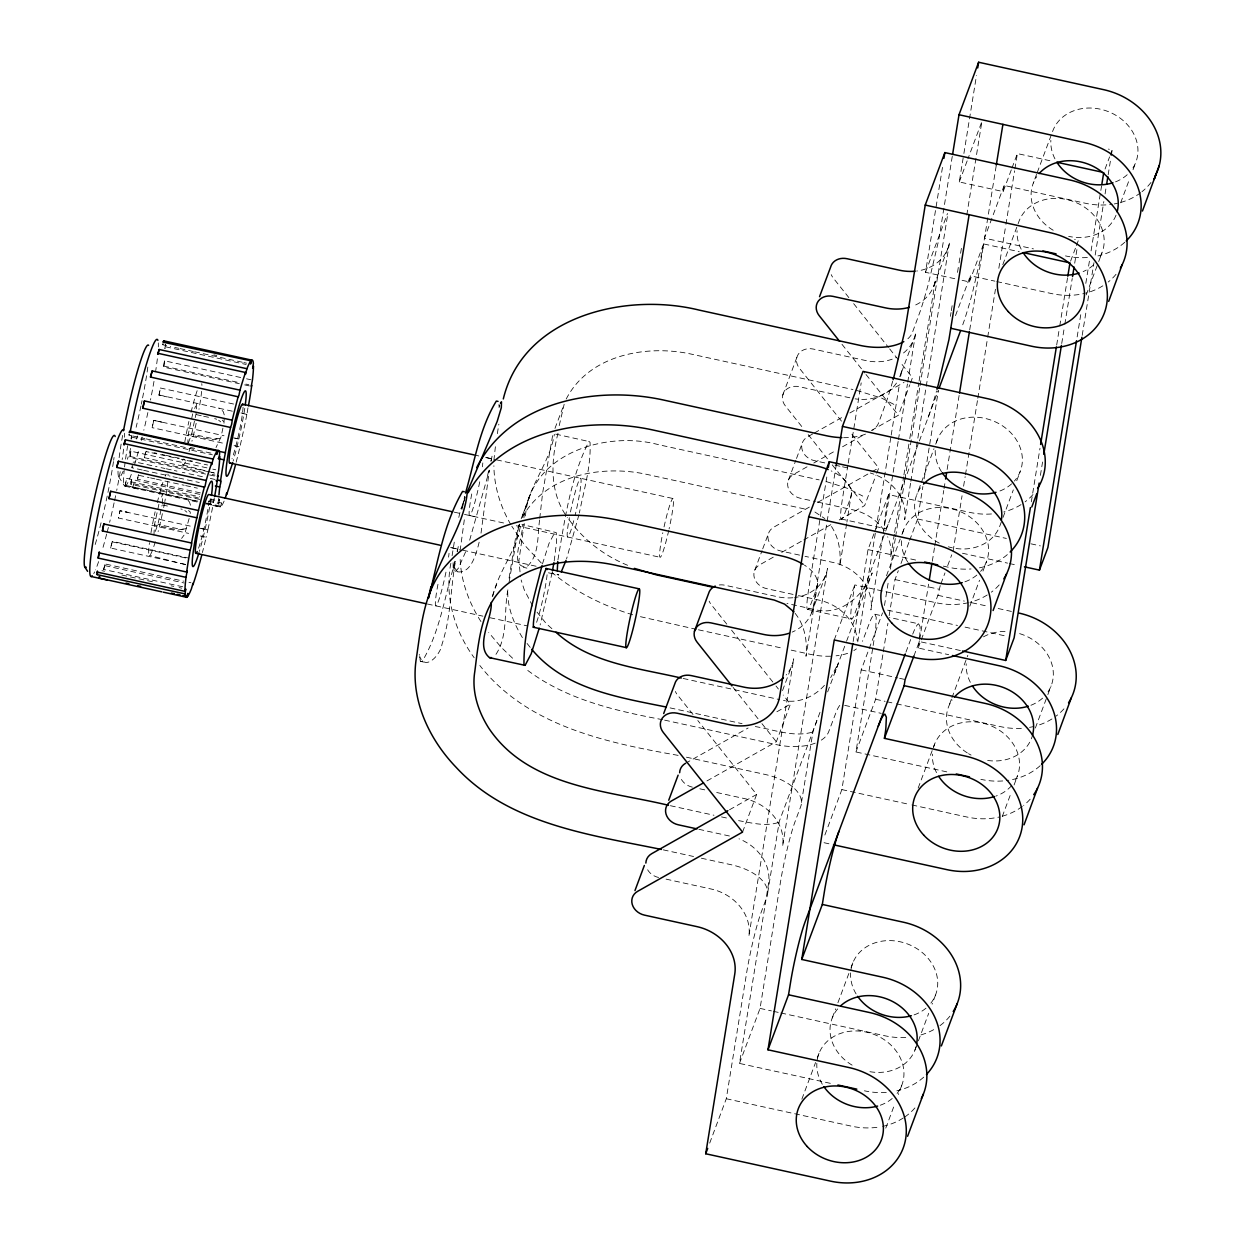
<?xml version="1.0" encoding="UTF-8"?>
<svg xmlns="http://www.w3.org/2000/svg" width="1245" height="1245" viewBox="0 0 1245 1245"><rect width="100%" height="100%" fill="white"/><g stroke="black" fill="none" stroke-linecap="round" stroke-linejoin="round"><path stroke-width="0.75" stroke-dasharray="5 3.75" d="M222.373 443.049L152.139 427.657L153.68 420.452L155.781 420.794M236.176 462.206A75.198 6.707 -77.6 0 0 239.927 446.893L241.546 439.61A75.198 6.707 -77.6 0 0 246.915 414.227L241.048 412.951M185.256 564.374L110.618 548.018L112.283 541.326L188.088 557.947M208.786 471.793L144.404 457.678L146.116 451.25M153.944 534.961L154.458 524.861L158.924 504.163L168.075 506.17M162.379 503.649L162.893 493.565L160.901 498.856M187.715 444.621L188.228 434.521L192.695 413.822L201.846 415.83M190.189 513.594L190.283 511.897M223.975 423.253L224.225 418.196M133.137 462.206L135.098 461.942M539.614 519.99C537.28 535.443 539.692 554.974 527.149 566.491C507.587 568.981 524.052 534.012 522.418 525.234M539.739 518.371L542.587 493.238L552.796 434.536M919.635 637.72L920.148 626.904L918.701 623.838L889.428 617.427M131.021 438.971L131.519 435.843M164.791 348.631L165.585 344.258L165.118 348.678M460.105 550.741L464.774 516.395M493.876 460.417L495.79 443.127M128.982 434.116L128.966 435.127L130.99 435.579M162.753 343.776L162.737 344.787L170.721 346.53M557.947 559.783C564.716 519.896 570.49 477.738 588.916 441.508L590.037 442.255C591.235 466.128 583.952 489.69 579.376 512.956M110.618 548.018L112.33 541.404M144.404 457.678L145.805 451.39M919.324 640.801L918.203 648.007L948.69 654.683M507.867 589.865C503.603 611.419 508.505 636.522 495.292 655.337M142.21 470.003L131.97 467.762L132.281 465.163M219.556 499.572L218.793 503.571A75.198 6.707 -77.6 0 0 220.427 506.948L208.709 504.381M554.196 560.95L556.593 541.902L556.266 532.595L521.951 524.456M182.673 586.769L103.662 569.447L105.14 563.969L183.653 581.166M200.352 492.896L137.432 479.107L138.911 474.827M464.229 499.447L464.65 496.537L461.708 509.298M817.638 583.889L805.997 656.271C807.46 641.253 804.752 624.928 794.87 613.038M851.409 493.549L846.927 522.075M481.021 533.14L489.363 470.159L469.567 540.517M450.861 563.3C444.309 596.324 454.487 630.95 474.174 657.733M452.091 555.721L454.845 538.649M497.331 433.649L498.856 424.171M509.08 578.038L515.71 537.093L519.632 524.145M524.223 523.538L518.9 560.639L520.534 576.731M525.452 515.959C529.996 453.927 605.755 430.397 658.2 444.605L819.179 479.885M558.009 433.198C550.788 461.304 549.418 492.787 567.346 517.438M559.223 425.619L564.156 404.283M709.697 1143.112L726.286 1098.744L746.689 972.547A45.116 4.015 -77.6 0 1 761.255 912.103L766.889 897.007A45.116 23.779 9.2 0 0 731.438 864.793L701.137 858.163M826.804 477.022L808.876 587.92A45.116 4.015 -77.6 0 0 811.195 603.202L816.844 588.107A45.116 23.779 9.2 0 0 804.441 565.106M830.337 1083.337L739.483 1063.417L768.523 883.779A45.116 38.144 20.5 0 0 739.032 838.834M836.298 464.65L813.421 606.144A45.116 38.144 20.5 0 1 792.116 632.118M739.483 1063.417L760.057 1008.403L780.459 882.207A45.116 4.015 -77.6 0 1 795.026 821.762L800.675 806.667A45.116 23.779 9.2 0 0 765.208 774.468L685.668 757.022M847.907 465.085L842.647 497.58A45.116 4.015 -77.6 0 0 844.966 512.862L850.615 497.767A45.116 23.779 9.2 0 0 831.209 470.906M848.218 463.171L861.198 382.869M846.647 523.834L839.768 565.93C841.153 551.831 838.819 536.782 830.493 525.032M968.283 602.704A67.681 57.208 20.5 0 1 935.835 602.689L854.817 584.932L852.778 597.553A45.116 4.015 -77.6 0 0 855.097 612.82L938.279 390.323M853.152 641.533L868.014 549.605L873.99 533.638M857.758 641.86L875.717 530.806M876.029 528.892L890.891 436.979M891.202 435.065L899.559 383.367M900.789 375.71L901.722 369.967A45.116 38.144 20.5 0 1 899.917 376.612L913.986 338.967M991.487 513.967A67.681 57.208 20.5 0 1 969.606 512.349L888.588 494.592L886.549 507.213A45.116 4.015 -77.6 0 0 888.868 522.48M824.875 835.021L841.869 789.595L861.213 669.888L882.534 612.882M898.159 441.461L870.909 609.957A45.116 38.144 20.5 0 0 833.123 562.475L805.017 556.313M898.454 439.547L907.434 384.02M907.745 382.106L915.791 332.322A45.116 38.144 20.5 0 1 903.061 353.347M954.775 278.709L925.502 272.297L942.714 165.881M946.791 771.869L855.938 751.964L872.838 647.447M873.15 645.533L875.422 631.168A58.079 5.182 -77.6 0 0 875.733 628.102L876.247 617.287L874.799 614.221A91.243 8.124 -77.6 0 0 870.13 621.239L862.489 641.331M952.269 156.388L938.808 239.678L928.241 284.389A96.301 8.575 -77.6 0 1 920.304 311.032L912.429 332.431A45.116 23.779 9.2 0 1 906.36 339.978M894.33 534.292L890.611 557.262A45.116 38.144 20.5 0 0 887.654 536.751M894.641 532.378L903.605 476.851M903.917 474.936L909.488 440.465M909.799 438.551L918.779 383.024M919.09 381.11L935.493 279.627A45.116 38.144 20.5 0 1 912.616 306.239M884.479 605.49L888.199 582.567M890.362 569.183L895.295 538.587M895.606 536.688L904.57 481.255M904.882 479.341L919.713 387.584M920.024 385.67L947.85 213.626M855.938 751.964L875.64 699.27L883.016 653.656M883.312 651.757L887.934 623.263M889.148 615.668L894.999 579.563L898.33 570.646M910.562 483.247L904.679 519.632A45.116 38.144 20.5 0 0 870.255 472.991M910.873 481.333L949.577 241.997A45.116 38.144 20.5 0 1 916.693 271.052M1011.298 169.865L1003.174 191.574L959.272 181.957L963.583 155.36M963.895 153.462L976.485 75.556M909.644 540.361L917.643 518.978L922.887 486.484M924.132 478.843L938.341 390.914M950.402 316.354L951.024 312.542M951.336 310.627L952.565 302.986M957.514 272.39L958.743 264.749M959.055 262.835L960.3 255.194M960.595 253.28L961.84 245.638M966.789 215.043L981.932 121.387L967.941 158.8M962.089 280.312L969.404 281.915L970.4 275.783L994.895 281.152M996.171 166.005L982.71 249.296L972.127 294.022A96.301 8.575 -77.6 0 1 964.19 320.65L961.98 326.953M919.635 639.619L928.599 584.185M932.303 561.246L934.466 547.862M934.777 545.948L943.741 490.514M944.052 488.6L945.282 480.959M947.134 469.489L959.195 394.945M969.699 329.941L983.612 243.927L1019.282 251.739M918.203 648.007L937.905 595.312L940.24 585.57M1003.174 191.574L1004.17 185.458L1085.189 203.215A67.681 57.208 20.5 0 0 1112.423 204.227M953.094 551.193L962.058 495.759M963.599 486.204L965.155 476.648M965.466 474.734L977.512 400.174M977.823 398.275L987.409 339.013M987.705 337.099L995.44 289.307M998.832 268.282L1005.633 226.232M1005.944 224.318L1014.597 170.798M1014.908 168.884L1017.383 153.586L1053.052 161.414M1031.327 501.797L1039.98 448.278M1056.678 345.052L1059.448 327.855M1059.76 325.941L1067.805 276.234M1040.4 475.388L1042.563 462.004M1061.72 343.495L1064.506 326.299M1064.802 324.385L1072.225 278.507M1074.7 263.209L1077.174 247.926M1077.158 336.913L1081.174 312.059M1085.811 283.393L1089.826 258.54M1091.071 250.899L1101.576 185.894M1082.201 335.356L1093.95 262.711M1095.18 255.069L1103.833 201.55M1105.078 193.909L1106.307 186.252M1108.159 174.782L1110.945 157.586M1111.256 155.672L1112.19 149.929L1108.408 149.104M767.698 892.789L779.308 821.295L820.268 711.595M801.469 802.465L813.094 730.955L816.844 720.746L815.662 723.921M103.662 569.447L105.062 564.032M137.432 479.107L138.506 474.516M509.096 582.022L519.103 524.612M457.32 551.457L458.362 546.026L457.102 551.504M491.09 461.117L492.133 455.701L490.872 461.164M137.386 435.983L136.685 439.034M206.608 503.073L221.252 506.279L221.641 503.042L209.674 500.428M523.912 517.764C527.242 487.666 549.714 463.576 554.352 434.303M552.158 572.56L540.143 624.959M419.378 658.014L419.705 656.457C425.697 671.849 440.886 653.765 441.959 644.443C450.908 617.364 450.519 588.371 455.592 560.499C444.854 594.067 440.606 631.122 422.071 661.546L420.343 661.266L419.269 654.45M453.149 567.689L453.118 562.398L454.114 570.926C471.03 577.306 476.462 552.671 479.496 540.906M155.267 531.413L157.913 524.347L161.974 505.532M188.384 442.846L191.683 434.007L196.15 413.309L196.663 403.224L194.687 408.531M189.147 518.48L184.587 534.401L181.599 538.416M222.917 428.155L221.003 437.011L216.023 447.546M197.115 501.984L132.624 487.713L132.904 486.453L133.838 483.807L201.69 498.685M220.412 506.948L221.641 503.042M453.74 566.101L455.001 560.624M487.511 475.761L489.192 468.462M458.782 517.406L460.401 510.543M199.776 499.401L130.99 484.336L131.737 479.465L133.713 479.901M578.925 514.839L566.584 558.834M461.911 509.485L463.794 502.358M131.877 435.797L131.347 439.018M130.974 484.398A75.26 6.707 -77.6 0 1 130.881 481.831L131.783 479.527M209.923 499.089L218.715 501.004L219.136 499.51M132.25 466.719L131.97 467.762M542.447 563.938L549.045 543.396L555.13 531.833M206.935 467.855L130.849 451.172L130.258 453.413L129.745 457.429L205.534 474.049M240.705 377.515L164.62 360.832L164.029 363.073L163.515 367.088L239.32 383.709M492.74 596.355C498.202 571.097 517.157 550.165 520.581 524.643M247.973 407.862L246.915 414.227M129.464 434.085L129.029 435.127M163.235 343.744L162.893 344.678M130.849 451.172A75.151 6.692 -77.6 0 1 130.165 456.479L129.822 457.335M164.62 360.832A75.042 6.692 -77.6 0 1 163.935 366.139L163.593 367.01M928.194 417.293L930.42 410.99A96.301 8.575 -77.6 0 0 936.551 390.914M214.327 497.844L212.988 504.707L206.328 503.245M465.397 496.926L461.024 508.847L465.505 497.455M492.226 596.371L496.677 584.325M530.448 493.985L521.608 517.936M782.778 395.038L796.862 357.408M465.583 551.893L458.393 568.171L455.841 571.206L454.114 570.926M521.204 518.729L529.016 498.109M554.974 428.389L562.787 407.769M754.688 570.335L762.064 550.617M762.734 548.827L768.772 532.689M788.474 479.994L795.835 460.276M796.504 458.487L802.543 442.364M925.502 272.297L947.492 213.502M959.272 181.957L967.272 160.574M782.529 690.586L791.898 665.484M811.6 612.789L825.684 575.143M933.688 286.272L947.756 248.642M742.565 832.096L756.633 794.45L697.807 720.513M706.958 780.926L776.335 741.755L790.419 704.11L783.214 695.068M839.254 519.912L864.653 505.579L876.044 475.108M876.713 473.318L878.721 467.933L849.899 431.719M871.344 430.521L898.423 415.239L909.815 384.767M910.484 382.978L912.492 377.608L900.493 362.513M834.243 639.946L854.817 584.932M874.659 531.864L888.588 494.592M955.506 315.608L970.4 275.783M1004.17 185.458L984.468 238.153L1033.459 248.891M969.404 281.915L983.612 243.927M1011.967 168.059L1017.383 153.586M827.645 691.893L845.215 644.879M846.569 641.237L872.185 572.902C864.201 594.659 841.947 615.232 817.28 610.128L786.98 603.483M886.487 575.75L900.197 539.069M920.273 485.41L916.865 494.498M921.409 482.36L933.983 448.729M1002.801 264.671L1019.25 220.676A44.369 37.506 20.5 0 1 1078.31 203.589A44.369 37.506 20.5 0 1 1098.526 259.256M1036.571 174.347L1033.319 183.046M1037.225 172.588L1053.021 130.336A44.369 37.506 20.5 0 1 1112.081 113.264A44.369 37.506 20.5 0 1 1132.296 168.931M900.991 563.518L908.975 542.151M905.94 652.147L910.671 639.479M913.908 656.006L919.324 641.533L960.626 650.575M940.924 583.749L944.986 572.902M947.678 565.666L951.74 554.803M1070.607 261.123L1075.804 247.226M1076.458 245.483L1078.403 240.269L1074.637 239.445M1105.046 169.04L1109.591 156.886M1110.229 155.143L1112.19 149.929M969.824 606.206L979.55 580.232M982.974 571.066L986.367 561.977M1003.034 517.406L1013.321 489.892M1016.745 480.726L1020.137 471.637M1086.216 294.909L1098.043 263.286M1098.697 261.543L1101.949 252.844M1120.656 202.826L1129.184 179.98M1133.028 169.74L1135.72 162.504M801.858 1099.179L815.568 1062.514M832.236 1017.943L835.628 1008.855M837.916 1002.739L849.339 972.174M918.156 788.116L934.606 744.121M951.382 699.239L948.69 706.475M951.943 697.776L967.832 655.275M901.738 1085.407L898.345 1094.495M935.509 995.082L932.116 1004.17M885.771 1128.126L894.906 1103.677M918.405 1040.836L928.692 1013.337M1002.241 816.596L1010.784 793.75M1014.068 784.972L1017.321 776.273M1035.358 728.014L1047.185 696.391M1047.839 694.632L1051.091 685.933M836.064 669.374L834.881 672.533L838.399 663.243L830.664 677.622M901.925 534.494L903.668 529.825M935.695 444.154L937.438 439.485M1001.322 521.982L999.579 526.651A44.369 37.506 20.5 0 1 948.348 546.804M817.28 1057.923L819.023 1053.254M851.066 967.583L852.809 962.914M914.935 1050.095L916.693 1045.427M1033.07 734.161L1031.389 738.627A44.369 37.506 20.5 0 1 985.309 760.057M517.858 527.942L519.212 524.456M912.694 634.187L914.032 630.873A91.243 8.124 -77.6 0 1 918.701 623.838M233.578 404.034L160.418 388.004L158.955 395.132L166.923 396.859M199.807 494.374L126.632 478.345L126.259 479.387L125.185 485.472L197.006 501.206M566.195 399.054C589.041 354.654 646.949 344.165 691.987 354.265L852.95 389.545M522.2 517.546C545.699 474.376 602.596 464.587 647.058 474.438L808.021 509.719M159.018 395.116L159.111 394.976A75.26 6.707 -77.6 0 0 160.418 388.004M125.185 485.472L125.325 485.317A75.26 6.707 -77.6 0 0 126.632 478.345M824.455 685.31C814.495 696.624 798.621 703.736 783.51 700.468M132.624 487.713L133.838 483.807M812.643 433.96L807.569 436.824A15.033 12.715 20.5 0 0 802.169 449.881A15.033 12.715 20.5 0 0 814.432 460.65L825.684 463.109M814.339 433.011L843.114 416.764M849.884 412.951L904.026 382.371M807.04 466.828L793.501 474.469A15.033 12.715 20.5 0 0 788.101 487.526A15.033 12.715 20.5 0 0 800.364 498.28L815.35 501.564M813.81 463L835.8 450.581M842.569 446.768L864.575 434.349M809.328 507.104L773.799 527.164A15.033 12.715 20.5 0 0 768.398 540.221A15.033 12.715 20.5 0 0 780.662 550.975L803.149 555.908M817.794 502.326L870.255 472.711M871.951 471.762L878.721 467.933M773.254 557.169L759.715 564.81A15.033 12.715 20.5 0 0 754.33 577.867A15.033 12.715 20.5 0 0 766.578 588.62L796.567 595.188M781.72 552.391L802.029 540.921M803.725 539.972L830.804 524.69M685.481 763.341L748.105 727.998M776.88 711.766L790.419 704.11M729.57 809.732L756.633 794.45M219.851 438.287L215.65 439.112A6.583 3.081 15 0 1 213.642 438.816L191.683 434.007M186.081 528.627L181.879 529.436A6.583 3.081 15 0 1 179.856 529.156L157.913 524.347M217.035 438.707L212.257 439.61A6.583 3.47 9.2 0 1 210.172 439.329L188.228 434.521M183.264 529.047L178.471 529.95A6.583 3.47 9.2 0 1 176.401 529.67L154.458 524.861M811.756 732.309C793.127 737.398 773.643 729.586 755.31 726.566M777.985 822.634C765.161 826.633 751.435 822.867 738.581 820.642M548.485 572.809L558.88 575.019L557.76 574.256M121.994 511.119L119.894 510.792L118.353 517.982L188.602 533.389M234.9 438.147L237.593 438.722M132.982 436.015L144.918 438.613M201.13 528.487L203.806 529.063M233.562 437.866L241.608 439.625M199.791 528.191L207.837 529.95A75.214 6.707 -77.6 0 0 213.128 504.567L212.988 504.707M485.752 457.475L490.499 458.518M246.759 414.383L242.775 413.511M464.51 514.403L505.096 523.305M451.966 547.816L456.728 548.858M523.351 567.331L526.931 568.109M204.164 503.525L219.82 506.933M427.346 603.996L482.92 616.166M996.778 281.572L1051.418 293.54A67.681 57.208 20.5 0 0 1083.866 293.571M849.837 397.793L799.228 386.697A15.033 12.715 20.5 0 0 784.459 391.521A15.033 12.715 20.5 0 0 785.408 405.979L803.414 428.607M835.053 465.163L840.671 466.393M842.538 466.797L848.172 468.042M213.875 354.856L216.801 355.494M174.705 347.402L178.704 348.289M180.027 348.569L193.333 351.495M194.671 351.79L242.557 362.279M165.678 346.826L246.152 364.474M555.737 434.131L588.916 441.508M917.643 518.978L1006.365 538.431M1030.907 543.816L1040.353 545.886M817.218 501.984L852.825 509.781A45.116 38.144 20.5 0 1 884.386 530.837M246.557 378.807L250.961 379.756M163.935 366.139L240.036 382.822M245.887 384.098L248.813 384.736M244.642 384.876L249.296 385.903M841.293 519.025L885.195 528.643M962.478 553.247L1007.532 563.129M1009.415 563.534L1016.932 565.183M473.909 454.876L479.107 456.028M486.11 457.569L494.856 459.483M496.615 459.872L673.047 498.529A30.082 2.677 -77.6 0 1 669.094 528.892M868.014 549.605L917.005 560.343M943.383 566.133L949.032 567.362A67.681 57.208 20.5 0 0 971.038 568.965M159.111 394.976L234.776 411.737M203.666 416.235L209.16 417.433M894.999 579.563L938.886 589.181M153.757 420.359L224.053 435.766M937.905 595.312L964.284 601.086M971.816 602.751L988.779 606.455M998.194 608.525L1011.391 611.419M234.076 445.617L239.927 446.893M190.345 447.437L194.734 448.387M146.256 438.909L212.802 453.507M131.892 437.166L212.381 454.814M454.254 512.162L461.117 513.656M516.286 525.763L660.083 557.278M469.583 515.508L477.551 517.266M887.638 610.143L957.483 625.457M965.046 627.122L1006.567 636.211M154.022 452.729L156.683 453.32M162.006 454.487L164.667 455.063M165.99 455.359L184.618 459.436M189.94 460.603L192.601 461.195M146.101 451.546L149.042 452.184M151.968 452.822L178.3 458.596M181.225 459.234L185.614 460.199M187.077 460.526L207.573 465.007M798.45 595.608L819.054 600.121A45.116 38.144 20.5 0 1 857.214 640.646M212.786 469.132L215.712 469.785M874.799 614.221L882.114 615.824M211.712 472.431L214.638 473.069M130.165 456.479L204.802 472.835M212.117 474.438L215.043 475.076M209.533 474.921L215.509 476.244M138.413 462.673L157.041 466.75M161.025 467.622L165.025 468.493M166.348 468.789L171.67 469.956M174.331 470.532L176.992 471.124M182.315 472.291L184.976 472.867M188.975 473.754L203.604 476.959M210.249 478.407L216.91 479.87M807.523 609.365L851.424 618.983M143.673 470.314L170.005 476.088M172.93 476.742L177.335 477.706M178.798 478.018L199.278 482.515M138.849 475.325L149.089 477.582M150.552 477.893L154.94 478.858M156.403 479.185L184.198 485.27M185.676 485.597L197.379 488.164M450.581 547.52L459.343 549.434M462.844 550.212L536.548 566.351M130.912 481.768L199.682 496.833M208.553 501.33L218.793 503.571M125.325 485.317L197.831 501.144M124.936 486.157L140.747 489.627M696.515 629.379L638.187 616.182M698.414 629.799L783.634 648.474M791.213 650.139L810.137 654.294A45.116 23.779 9.2 0 0 832.703 656.115M861.213 669.888L897.801 677.918M899.637 678.307L905.115 679.521M190.267 526.106L120.034 510.715A75.26 6.707 -77.6 0 1 118.353 518.013M200.305 535.957L206.156 537.233A75.214 6.707 -77.6 0 1 202.406 552.547M875.64 699.27L885.102 701.34M887 701.76L894.564 703.409M896.462 703.83L1000.56 726.644A67.681 57.208 20.5 0 0 1022.441 728.263M489.985 617.722L526.822 625.784M112.33 541.871L186.968 558.242M844.686 705.355L881.273 713.369M683.147 678.463L779.728 699.628M188.975 582.333L190.967 582.769M105.062 565.666L184.089 582.987M101.934 570.677L104.596 571.253M121.885 575.05L153.82 582.038M171.11 585.835L173.771 586.411M179.093 587.578L181.754 588.169M670.09 707.891L742.051 723.656M662.745 719.719C614.843 710.693 565.277 699.379 525.841 668.985M664.643 720.139L776.366 744.619A45.116 23.779 9.2 0 0 817.171 742.347M841.869 789.595L910.002 804.535M911.9 804.955L966.789 816.985A67.681 57.208 20.5 0 0 999.237 817.016M678.105 755.373C606.564 742.689 527.257 726.146 479.823 665.484M699.846 788.801L705.464 790.03M716.715 792.505L744.821 798.668A45.116 38.144 20.5 0 1 782.607 846.149L827.489 568.514A45.116 38.144 20.5 0 1 794.606 597.553M670.401 805.702L713.961 815.242M721.54 816.907L729.103 818.556M824.05 842.709L831.629 844.375M698.896 829.31L730.753 836.298M663.258 849.853L693.558 856.498M666.075 879.141L711.051 888.992A45.116 38.144 20.5 0 1 748.821 936.473L793.719 658.838A45.116 38.144 20.5 0 1 786.14 674.992M760.057 1008.403L771.418 1010.893M773.301 1011.313L778.981 1012.558M780.88 1012.963L884.977 1035.793A67.681 57.208 20.5 0 0 906.967 1037.396M726.286 1098.744L851.207 1126.118A67.681 57.208 20.5 0 0 880.324 1126.834M159.656 421.65L161.725 422.117L157.773 421.23M125.885 511.991L127.955 512.442L123.986 511.555M243.895 362.575L246.572 363.182M205.814 529.499L207.837 529.95L206.156 537.233M856.513 390.37L881.725 398.135L896.509 405.73M420.343 661.266L423.533 662.075M208.506 471.544L213.953 472.944M183.031 464.992L204.865 470.61M185.629 564.67L149.26 555.332M826.291 481.582L847.938 488.476L862.738 496.07M632.693 614.781C603.592 605.942 575.688 592.215 552.251 572.684M627.62 565.292C604.105 555.721 583.205 539.645 568.514 518.9M814.915 512.006L824.828 518.589M218.622 420.188L220.676 421.853M184.836 510.528L186.906 512.193M457.304 571.735L453.491 566.117M551.877 628.632L546.399 623.807L537.062 612.151M222.357 420.11L223.493 421.433M188.586 510.45L189.722 511.773M541.31 563.036L524.752 545.31L511.819 526.261M512.598 658.231L501.19 647.291L488.709 632.538M527.071 643.447L530.572 647.82M848.857 297.617L833.247 278.008A15.033 12.715 20.5 0 1 831.24 274.647M853.665 303.656L888.479 347.417M889.677 348.927L899.295 361.003M841.993 344.32L864.808 372.986M866.006 374.496L898.423 415.239M841.495 421.152L799.477 368.333A15.033 12.715 20.5 0 1 798.527 353.891A15.033 12.715 20.5 0 1 813.312 349.067L865.773 360.568A45.116 38.144 20.5 0 0 896.026 357.611M808.207 434.645L827.427 458.798M832.22 464.836L864.653 505.579M726.784 624.134L711.175 604.51A15.033 12.715 20.5 0 1 709.168 601.164M731.578 630.172L774.81 684.501M776.008 686.011L778.405 689.03M733.118 687.427L760.726 722.131M761.94 723.641L776.335 741.755M692.998 714.474L677.389 694.85A15.033 12.715 20.5 0 1 675.397 691.489M118.571 476.57L124.484 485.908M510.839 524.612C500.459 506.824 494.094 486.437 493.892 465.77M480.959 621.582C468.525 602.066 460.261 579.407 460.105 556.095M532.704 606.128L524.176 589.601L521.141 579.999M522.402 637.611C513.812 623.356 507.244 607.404 507.742 590.472M499.665 406.399L499.012 404.625L499.183 409.978M224.256 414.881L223.244 411.644L220.552 408.796A6.583 6.552 81.6 0 0 218.606 408.033M190.485 505.221L189.473 501.984L186.781 499.136A6.583 6.552 81.6 0 0 184.836 498.373M892.649 381.281A96.301 8.575 -77.6 0 1 886.518 401.372L878.659 422.771A45.116 23.779 9.2 0 1 872.589 430.319M839.768 705.417A91.243 8.124 -77.6 0 0 836.36 711.58L828.719 731.671A45.116 23.779 9.2 0 1 820.082 740.868M1030.16 799.197A67.681 57.208 20.5 0 1 1023.592 805.453M1022.285 806.464A67.681 57.208 20.5 0 1 1002.63 816.129M933.517 747.42A44.369 37.506 20.5 0 1 991.814 726.162A44.369 37.506 20.5 0 1 1013.881 782.7M1011.547 785.704A44.369 37.506 20.5 0 1 995.891 796.084M936.536 772.647A44.369 37.506 20.5 0 1 932.427 754.112M914.919 1107.941A67.681 57.208 20.5 0 1 904.913 1116.905M903.294 1117.979A67.681 57.208 20.5 0 1 882.067 1126.492M817.218 1059.868A44.369 37.506 20.5 0 1 876.433 1035.404A44.369 37.506 20.5 0 1 895.964 1094.837M892.214 1098.495A44.369 37.506 20.5 0 1 878.97 1105.669M822.322 1084.255A44.369 37.506 20.5 0 1 816.844 1063.261M999.206 584.901A67.681 57.208 20.5 0 1 991.347 592.169M987.238 594.986A67.681 57.208 20.5 0 1 969.979 602.3M902.563 533.125A44.369 37.506 20.5 0 1 962.867 512.8A44.369 37.506 20.5 0 1 980.593 571.408M976.858 575.065A44.369 37.506 20.5 0 1 963.599 582.24M907.714 562.009A44.369 37.506 20.5 0 1 901.489 539.816M1116.034 274.289A67.681 57.208 20.5 0 1 1108.221 282.024M1102.821 285.836A67.681 57.208 20.5 0 1 1085.562 293.151M1093.437 265.045A44.369 37.506 20.5 0 1 1083.134 271.628M1021.18 249.202A44.369 37.506 20.5 0 1 1017.072 230.683M658.574 877.492A15.033 12.715 20.5 0 1 646.357 866.893M896.493 383.071A45.116 38.144 20.5 0 1 855.097 398.836M865.508 434.116A45.116 23.779 9.2 0 1 843.628 437.68M449.04 553.294A30.082 2.677 -77.6 0 1 448.573 557.137M445.959 572.155A30.082 2.677 -77.6 0 1 436.528 605.397A30.082 2.677 -77.6 0 1 438.271 582.753M547.084 574.77A30.082 2.677 -77.6 0 1 542.073 602.549A30.082 2.677 -77.6 0 1 535.288 625.597M209.035 500.677A30.082 2.677 -77.6 0 1 198.235 549.123M124.516 433.26A75.198 6.707 -77.6 0 1 124.547 437.244M123.582 449.134A75.198 6.707 -77.6 0 1 122.181 459.561M120.22 471.699A75.198 6.707 -77.6 0 1 116.703 490.421M115.614 495.728A75.198 6.707 -77.6 0 1 114.478 501.081M114.089 502.871A75.198 6.707 -77.6 0 1 109.622 522.324M108.362 527.46A75.198 6.707 -77.6 0 1 107.086 532.44M106.665 534.074A75.198 6.707 -77.6 0 1 102.09 550.601M98.604 561.635A75.198 6.707 -77.6 0 1 95.523 569.868M94.604 571.922A75.198 6.707 -77.6 0 1 93.764 573.603M114.058 457.46A67.681 6.038 -77.6 0 1 113.669 460.199M113.466 461.615A67.681 6.038 -77.6 0 1 101.499 521.079M101.078 522.775A67.681 6.038 -77.6 0 1 94.822 545.777M211.012 498.622A43.684 3.891 -77.6 0 1 199.387 551.364M180.867 508.972A6.583 3.081 15.1 0 1 182.206 509.329M167.966 474.018A42.112 3.751 -77.6 0 1 168.137 475.746M167.842 481.722A42.112 3.751 -77.6 0 1 164.822 501.564M164.542 503.042A42.112 3.751 -77.6 0 1 163.671 507.54M162.379 513.671A42.112 3.751 -77.6 0 1 158.131 531.584M155.283 541.808A42.112 3.751 -77.6 0 1 149.462 542.664M150.987 532.642A42.112 3.751 -77.6 0 1 155.127 511.773M157.244 502.684A42.112 3.751 -77.6 0 1 162.893 482.453M165.243 476.166A42.112 3.751 -77.6 0 1 166.192 474.283M1063.93 708.856A67.681 57.208 20.5 0 1 1056.071 716.124M1051.963 718.941A67.681 57.208 20.5 0 1 1036.4 725.804M1033.008 726.675A67.681 57.208 20.5 0 1 1029.537 727.376M1040.151 765.706A67.681 57.208 20.5 0 1 1006.302 780.599M1002.739 780.957A67.681 57.208 20.5 0 1 980.858 779.339M971.084 755.092A44.369 37.506 20.5 0 1 968.548 753.692M967.303 752.914A44.369 37.506 20.5 0 1 952.114 700.048M1019.608 633.627A44.369 37.506 20.5 0 1 1047.668 692.36M1042.579 698.149A44.369 37.506 20.5 0 1 1029.662 705.744M970.322 682.307A44.369 37.506 20.5 0 1 966.213 663.787M983.472 636.849A44.369 37.506 20.5 0 1 1007.812 631.526M949.904 1016.153A67.681 57.208 20.5 0 1 937.065 1027.654M933.703 1029.662A67.681 57.208 20.5 0 1 919.308 1035.358M923.697 1077.158A67.681 57.208 20.5 0 1 896.851 1090.838M886.284 1092.41A67.681 57.208 20.5 0 1 864.404 1090.807M850.989 969.544A44.369 37.506 20.5 0 1 910.204 945.064A44.369 37.506 20.5 0 1 929.735 1004.497M926 1008.17A44.369 37.506 20.5 0 1 914.079 1014.893M856.093 993.915A44.369 37.506 20.5 0 1 850.631 972.921M916.04 1046.78A44.369 37.506 20.5 0 1 868.87 1071.509M852.109 1065.144A44.369 37.506 20.5 0 1 838.01 1008.512M1007.329 554.616A67.681 57.208 20.5 0 1 978.15 568.078M1032.976 494.561A67.681 57.208 20.5 0 1 1025.117 501.828M1021.024 504.645A67.681 57.208 20.5 0 1 1003.766 511.96M936.333 442.784A44.369 37.506 20.5 0 1 996.654 422.475A44.369 37.506 20.5 0 1 1014.379 481.068M1011.625 483.854A44.369 37.506 20.5 0 1 997.369 491.899M941.485 471.684A44.369 37.506 20.5 0 1 935.26 449.476M939.259 543.116A44.369 37.506 20.5 0 1 922.638 485.068M1150.987 182.455A67.681 57.208 20.5 0 1 1141.992 191.683M1140.7 192.695A67.681 57.208 20.5 0 1 1121.029 202.359M1117.636 203.231A67.681 57.208 20.5 0 1 1114.182 203.947M1124.78 242.261A67.681 57.208 20.5 0 1 1097.934 255.925M1087.367 257.513A67.681 57.208 20.5 0 1 1065.487 255.91M1116.018 215.198A44.369 37.506 20.5 0 1 1068.646 236.348M1053.192 230.247A44.369 37.506 20.5 0 1 1036.743 176.619M1127.207 174.72A44.369 37.506 20.5 0 1 1114.306 182.315M1054.951 158.878A44.369 37.506 20.5 0 1 1050.842 140.343M792.909 597.74A45.116 38.144 20.5 0 1 777.471 596.744L724.995 585.243A15.033 12.715 20.5 0 0 717.914 585.212M692.36 787.151A15.033 12.715 20.5 0 1 680.144 776.553M856.42 648.878A45.116 23.779 9.2 0 1 853.852 650.544M847.643 653.314A45.116 23.779 9.2 0 1 836.08 655.819M482.811 462.953A30.082 2.677 -77.6 0 1 482.36 466.797M479.745 481.815A30.082 2.677 -77.6 0 1 470.299 515.056A30.082 2.677 -77.6 0 1 472.042 492.413M570.475 511.975A30.082 2.677 -77.6 0 1 580.652 478.298A30.082 2.677 -77.6 0 1 575.143 515.134M573.743 520.737A30.082 2.677 -77.6 0 1 567.596 536.984A30.082 2.677 -77.6 0 1 569.37 517.687M664.036 526.915A30.082 2.677 -77.6 0 1 673.047 498.529M668.767 530.37A30.082 2.677 -77.6 0 1 660.286 557.262A30.082 2.677 -77.6 0 1 662.807 532.751M243.04 407.224A30.082 2.677 -77.6 0 1 239.071 432.42A30.082 2.677 -77.6 0 1 232.006 458.782M147.828 367.119A67.681 6.038 -77.6 0 1 142.381 398.882M142.023 400.641A67.681 6.038 -77.6 0 1 141.292 404.189M140.918 405.979A67.681 6.038 -77.6 0 1 136.125 427.284M130.647 448.402A67.681 6.038 -77.6 0 1 127.41 459.265M123.162 471.201A67.681 6.038 -77.6 0 1 118.042 470.221M119.147 457.662A67.681 6.038 -77.6 0 1 123.177 432.42M158.286 342.92A75.198 6.707 -77.6 0 1 158.333 346.919M157.352 358.793A75.198 6.707 -77.6 0 1 155.734 370.652M153.991 381.375A75.198 6.707 -77.6 0 1 150.474 400.081M147.875 412.546A75.198 6.707 -77.6 0 1 143.813 430.256M142.132 437.119A75.198 6.707 -77.6 0 1 141.292 440.465M138.335 451.593A75.198 6.707 -77.6 0 1 134.662 464.214M131.285 474.376A75.198 6.707 -77.6 0 1 124.189 470.392M124.562 466.922A75.198 6.707 -77.6 0 1 125.014 463.156M125.558 459.125A75.198 6.707 -77.6 0 1 127.659 445.741M153.804 420.39A75.26 6.707 -77.6 0 1 152.123 427.673M224.1 501.112A75.198 6.707 -77.6 0 1 221.252 506.279M218.715 501.004A75.198 6.707 -77.6 0 1 218.778 498.218M244.798 408.282A43.684 3.891 -77.6 0 1 233.157 461.039M214.654 418.647A6.583 3.081 15.1 0 1 216.646 419.238M201.737 383.678A42.112 3.751 -77.6 0 1 201.908 385.405M201.612 391.381A42.112 3.751 -77.6 0 1 198.967 409.294M196.165 423.331A42.112 3.751 -77.6 0 1 191.917 441.244M189.987 448.293A42.112 3.751 -77.6 0 1 189.053 451.468M185.365 462.004A42.112 3.751 -77.6 0 1 182.517 459.841M184.758 442.302A42.112 3.751 -77.6 0 1 188.898 421.433M191.014 412.36A42.112 3.751 -77.6 0 1 197.908 388.58"/><path stroke-width="1.5" d="M557.246 570.879L557.776 561.495M116.703 467.389L118.415 461.257L206.203 480.492L205.207 485.534L204.553 487.184L116.703 467.389L118.415 461.257M150.474 377.048L152.186 370.917L239.989 390.167L238.978 395.194L238.324 396.844L150.474 377.048L152.186 370.917M99.382 552.22L98.184 558.087L185.987 577.338A75.198 6.707 -77.6 0 0 184.929 591.344L97.141 572.093L97.421 571.035M157.617 354.187L159.142 349.487L246.946 368.722A75.198 6.707 -77.6 0 1 250.93 360.801L163.017 342.173M98.184 558.087L99.118 552.111M123.893 444.107L125.371 439.827L213.175 459.063A75.198 6.707 -77.6 0 1 217.159 451.141L216.77 454.378L217.984 450.472L130.18 431.221L129.231 432.513M123.971 443.594L211.759 462.844L211.697 464.556L213.175 459.063M157.742 353.269L245.545 372.504L245.467 374.216L246.946 368.722M428.607 598.036C437.835 562.211 443.656 523.631 462.549 491.433L464.276 491.713M808.705 516.737L933.625 544.127A67.681 57.208 20.5 0 1 990.304 615.341A67.681 57.208 20.5 0 1 915.262 657.702L834.243 639.946L767.978 1049.8L848.997 1067.556A67.681 57.208 20.5 0 1 905.66 1138.786A67.681 57.208 20.5 0 1 830.633 1181.147L705.713 1153.757L734.752 974.119A45.116 38.144 20.5 0 0 696.982 926.638L644.505 915.137A15.033 12.715 20.5 0 1 632.242 904.384A15.033 12.715 20.5 0 1 637.642 891.327L742.565 832.096L663.32 732.496A15.033 12.715 20.5 0 1 662.371 718.038A15.033 12.715 20.5 0 1 677.155 713.214L729.617 724.714A45.116 38.144 20.5 0 0 779.65 696.484L808.705 516.737L829.279 461.724L954.199 489.114A67.681 57.208 20.5 0 1 1003.812 578.8M828.345 467.466L829.279 461.724M836.298 464.65L842.476 426.412L863.05 371.383L987.97 398.774A67.681 57.208 20.5 0 1 1037.583 488.46M767.978 1049.8L788.536 994.786L790.591 982.165A45.116 4.015 -77.6 0 1 805.157 921.72L905.255 653.967M926.467 1074.451A67.681 57.208 20.5 0 0 882.767 977.232L801.749 959.459L852.841 643.447M1120.391 268.033A67.681 57.208 20.5 0 0 1069.782 179.965L944.862 152.59L925.237 205.067L905.037 330.003L894.455 374.729A96.301 8.575 -77.6 0 1 893.101 379.678M801.749 959.459L822.322 904.446L824.361 891.825A45.116 4.015 -77.6 0 1 838.928 831.38M943.943 158.286L944.862 152.59M952.581 154.489L959.008 114.742L978.632 62.25L1103.552 89.64A67.681 57.208 20.5 0 1 1155.951 174.362L1142.443 211.043M977.714 67.946L978.632 62.25M833.512 844.795L947.087 869.679A67.681 57.208 20.5 0 0 1022.114 827.334A67.681 57.208 20.5 0 0 965.451 756.104L884.417 738.347L885.537 731.126A58.079 5.182 -77.6 0 0 885.864 728.06L886.362 717.244L884.93 714.179A91.243 8.124 -77.6 0 0 880.262 721.197L878.254 726.193M925.237 205.067L969.139 214.7L948.939 339.636L938.356 384.347A96.301 8.575 -77.6 0 1 937.003 389.296M884.417 738.347L904.119 685.653L905.115 679.521L913.908 656.006M996.28 165.134L1002.91 124.36L959.008 114.742M929.206 580.357L931.991 563.16M945.593 479.045L946.527 473.318M959.506 393.031L969.388 331.855M962.494 650.995L1005.68 660.457L1030.409 507.54M1040.602 444.449L1056.367 346.966M1067.805 276.234L1069.969 262.851L1023.032 252.564M1039.155 483.044L1014.115 637.876L1005.68 660.457M1043.792 454.363L1061.409 345.41M1072.536 276.592L1074.077 267.037M1024.433 566.833L1039.45 570.117L1076.536 340.741M1101.887 183.995L1103.739 172.526M1081.889 337.27L1047.901 547.535L1039.45 570.117M1106.618 184.338L1107.863 176.697M125.371 439.827L124.064 445.056M159.142 349.487L158.084 354.078M225.236 498.358L226.714 492.88L226.637 494.576A75.198 6.707 -77.6 0 0 232.192 476.928L233.904 470.781A75.198 6.707 -77.6 0 0 235.414 465.132M552.453 570.91L553.9 562.615M102.401 530.93L103.849 523.803L102.401 530.93L190.189 550.181L191.403 545.575L191.652 543.038L103.693 523.943M97.748 572.186L97.219 574.661L185.023 593.912A75.198 6.707 -77.6 0 0 186.641 597.289L163.235 592.153M99.802 576.746L98.837 578.038L99.133 576.793M183.077 595.655L187.466 596.62L187.855 593.383L186.641 597.289M250.93 360.801L250.541 364.038L251.77 360.132L163.966 340.881L163.142 341.566M491.246 602.502C492.444 618.111 474.687 645.875 489.565 657.656L525.11 665.344L531.195 653.796L539.21 628.274M130.18 431.221L129.9 432.466M163.966 340.881L163.686 342.142M110.68 491.277L109 498.56L110.68 491.277L198.469 510.528L196.85 517.811A75.198 6.707 -77.6 0 0 191.497 543.193M142.77 408.22L144.451 400.937L232.255 420.188L231.648 424.296L230.574 427.471L142.77 408.22L144.451 400.937M428.358 597.818L430.879 586.862M503.307 398.945C523.289 315.95 625.675 291.921 699.13 310.098L860.093 345.394A45.116 23.779 9.2 0 0 903.808 341.644M185.023 593.912L185.754 589.041L184.929 591.344M465.505 493.067C474.501 462.253 479.372 428.716 496.319 401.092L498.047 401.372M541.98 565.603C533.981 598.005 523.585 630.997 523.974 664.581L525.11 665.344M185.987 577.338L187.139 571.097L186.672 572.031L98.869 552.796M218.98 494.934A75.198 6.707 -77.6 0 1 219.758 486.997C220.567 482.438 223.197 478.936 216.054 480.741M430.023 592.682C438.131 558.289 464.494 526.464 467.233 492.242M467.342 491.884L497.191 421.401L501.315 407.691L501.502 401.824L500.428 403.069M566.039 560.374L561.262 571.875M1006.598 573.836L993.09 610.532M1122.181 264.687L1108.672 301.383M1037.552 788.132L1024.044 824.828M1071.322 697.791L1057.814 734.488M1155.951 174.362L1154.099 179.467L1159.235 165.492M694.477 631.231L708.561 593.585A15.033 12.715 20.5 0 1 715.252 586.068M663.694 713.541L674.774 683.925A15.033 12.715 20.5 0 1 691.224 675.584L743.701 687.084A45.116 38.144 20.5 0 0 783.432 677.794M819.537 296.683L830.633 267.068A15.033 12.715 20.5 0 1 847.082 258.727L899.559 270.227A45.116 38.144 20.5 0 0 914.997 271.223M634.966 890.58L644.35 865.477M668.736 800.239L678.12 775.153M969.139 214.7L1050.08 232.659A67.681 57.208 20.5 0 1 1106.743 303.889A67.681 57.208 20.5 0 1 1031.716 346.25L950.775 328.275M1002.91 124.36L1083.85 142.335A67.681 57.208 20.5 0 1 1136.561 183.855A67.681 57.208 20.5 0 1 1126.196 240.939M938.963 388.518L960.626 330.579M705.713 1153.757L707.705 1148.435M1031.794 507.011L1036.711 493.845M907.589 1136.28L923.385 1094.028M941.36 1045.94L957.172 1003.688M220.443 481.706A75.198 6.707 -77.6 0 1 223.975 459.841L225.423 452.713L129.356 431.89M476.664 467.622C510.777 400.594 597.74 384.954 665.344 400.439L826.307 435.719A45.116 23.779 9.2 0 0 841.9 437.649M468.136 492.787C504.054 429.276 588.185 415.379 654.185 430.272L815.164 465.568A45.116 23.779 9.2 0 1 828.174 469.583M703.565 782.84L671.413 800.986A15.033 12.715 20.5 0 0 666.013 814.043A15.033 12.715 20.5 0 0 678.276 824.797L697.013 828.905M727.874 810.697L651.711 853.681A15.033 12.715 20.5 0 0 645.844 863.081M489.565 657.656L491.433 657.593M1056.803 162.239L1101.856 172.106M1042.874 250.945L1056.071 253.84M842.476 426.412L967.412 453.787A67.681 57.208 20.5 0 1 1019.997 495.043A67.681 57.208 20.5 0 1 1010.146 552.002M242.619 404.189L473.909 454.876M924.553 561.993L937.734 564.888M218.124 458.549L223.975 459.841M229.562 462.891L452.542 511.788M713.136 587.298L656.317 574.848L634.374 568.374M215.369 486.032L219.758 486.997M952.425 655.508L999.221 665.764A67.681 57.208 20.5 0 1 1051.932 707.284A67.681 57.208 20.5 0 1 1041.551 764.368M440.139 545.217L208.849 494.53A30.082 2.677 -77.6 0 0 198.671 528.145A30.082 2.677 -77.6 0 0 197.239 551.535M545.886 568.405L639.261 588.869A30.082 2.677 -77.6 0 1 631.744 633.783A30.082 2.677 -77.6 0 1 627.356 632.071A30.082 2.677 -77.6 0 1 639.261 588.869M109 498.56L196.85 517.811M904.119 685.653L985.153 703.409A67.681 57.208 20.5 0 1 1033.708 794.683M195.792 553.231L425.634 603.623M532.938 627.138L626.313 647.618M681.248 678.043C638.327 668.005 589.974 663.523 555.986 632.258M126.01 583.142L128.935 583.78M137.713 585.71L140.638 586.348M171.374 593.087L174.3 593.725M177.226 594.363L180.151 595.017M98.837 578.038L161.772 591.842M91.165 576.497L106.977 579.968M666.308 707.051C618.734 697.418 564.592 689.107 531.74 649.283M956.253 773.954L969.497 776.849M668.503 805.282C606.362 790.326 527.958 787.151 488.631 727.951C478.111 711.206 471.513 691.271 474.827 671.366C478.998 638.934 481.519 600.012 512.458 580.575C541.855 560.826 579.283 557.713 613.271 564.779L774.234 600.059L784.615 604.136L793.952 611.886M661.375 849.448C589.943 834.788 508.754 824.19 456.261 767.465C428.716 738.908 409.963 698.818 416.297 658.543C421.324 625.753 423.72 589.383 447.546 563.736C460.526 549.169 476.866 537.964 494.654 530.059C534.121 513.189 578.8 511.679 620.415 520.612L781.378 555.892A45.116 23.779 9.2 0 1 803.134 564.296M822.322 904.446L903.341 922.203A67.681 57.208 20.5 0 1 953.203 1011.5M788.536 994.786L869.57 1012.543A67.681 57.208 20.5 0 1 921.331 1098.51M837.901 1085.002L856.84 1089.142M839.581 341.301L819.179 315.639A15.033 12.715 20.5 0 1 818.23 301.197A15.033 12.715 20.5 0 1 833.014 296.372L885.475 307.873A45.116 38.144 20.5 0 0 909.395 307.297M731.92 685.917L697.091 642.155A15.033 12.715 20.5 0 1 696.142 627.713A15.033 12.715 20.5 0 1 710.926 622.873L763.403 634.39A45.116 38.144 20.5 0 0 788.941 633.316M84.784 566.911L87.601 571.331M994.553 796.535A44.369 37.506 20.5 0 1 938.652 776.32M877.616 1106.074A44.369 37.506 20.5 0 1 823.879 1086.652M962.245 582.644A44.369 37.506 20.5 0 1 908.508 563.207M1079.182 273.091A44.369 37.506 20.5 0 1 1023.297 252.875M534.432 627.044A30.082 2.677 -77.6 0 1 537.964 596.371A30.082 2.677 -77.6 0 1 547.224 569.556M86.232 567.191A67.681 6.038 -77.6 0 1 94.355 498.482A67.681 6.038 -77.6 0 1 115.178 436.528M92.301 575.828A75.198 6.707 -77.6 0 1 100.098 504.178A75.198 6.707 -77.6 0 1 123.8 429.961M217.984 450.472A75.198 6.707 -77.6 0 1 219.618 453.849L218.871 458.72L219.696 456.417A75.198 6.707 -77.6 0 1 218.638 470.423L217.486 476.648L217.968 475.714A75.198 6.707 -77.6 0 1 214.7 496.117M201.643 555.472A75.198 6.707 -77.6 0 1 200.134 561.121L198.422 567.253A75.198 6.707 -77.6 0 1 192.866 584.917L192.991 583.251L191.45 588.698A75.198 6.707 -77.6 0 1 187.466 596.62M186.672 572.046A75.198 6.707 -77.6 0 1 190.189 550.181M198.469 510.528A75.198 6.707 -77.6 0 1 204.491 486.639M206.203 480.492A75.198 6.707 -77.6 0 1 211.759 462.844M97.219 574.661A75.245 6.707 -77.6 0 1 97.141 572.093M198.935 552.889A43.684 3.891 -77.6 0 1 192.913 554.258A43.684 3.891 -77.6 0 1 206.296 492.942A43.684 3.891 -77.6 0 1 211.463 495.463M1018.924 613.069A67.681 57.208 20.5 0 1 1068.537 702.756M954.464 697.044A44.369 37.506 20.5 0 1 1007.89 689.465A44.369 37.506 20.5 0 1 1032.494 735.328M1028.323 706.195A44.369 37.506 20.5 0 1 972.438 685.979M840.748 1005.727A44.369 37.506 20.5 0 1 891.685 1001.042A44.369 37.506 20.5 0 1 916.756 1043.481M911.387 1015.733A44.369 37.506 20.5 0 1 857.649 996.311M923.51 484.118A44.369 37.506 20.5 0 1 974.959 476.944A44.369 37.506 20.5 0 1 1001.385 520.037M996.031 492.304A44.369 37.506 20.5 0 1 942.278 472.867M1039.093 173.615A44.369 37.506 20.5 0 1 1092.534 166.021A44.369 37.506 20.5 0 1 1117.123 211.883M1112.952 182.766A44.369 37.506 20.5 0 1 1057.067 162.535M679.63 772.74A15.033 12.715 20.5 0 1 685.481 763.341M230.185 462.611A30.082 2.677 -77.6 0 1 233.702 431.937A30.082 2.677 -77.6 0 1 242.962 405.123M123.488 430.77A67.681 6.038 -77.6 0 1 148.637 345.379M130.351 431.035A75.198 6.707 -77.6 0 1 157.897 340.352M251.77 360.132A75.198 6.707 -77.6 0 1 253.389 363.509L252.642 368.38L253.466 366.077A75.198 6.707 -77.6 0 1 252.424 380.083L251.272 386.323L251.739 385.39A75.198 6.707 -77.6 0 1 248.471 405.777M225.267 452.853A75.198 6.707 -77.6 0 1 230.574 427.471M232.255 420.188A75.198 6.707 -77.6 0 1 238.277 396.299M239.989 390.167A75.198 6.707 -77.6 0 1 245.545 372.504M232.706 462.549A43.684 3.891 -77.6 0 1 226.683 463.918A43.684 3.891 -77.6 0 1 240.067 402.602A43.684 3.891 -77.6 0 1 245.234 405.139M923.665 835.068A44.369 37.506 20.5 0 0 997.618 828.968A44.369 37.506 20.5 0 0 947.523 774.639A44.369 37.506 20.5 0 0 923.665 835.068M807.211 1146.521A44.369 37.506 20.5 0 0 881.164 1140.436A44.369 37.506 20.5 0 0 831.069 1086.107A44.369 37.506 20.5 0 0 807.211 1146.521M891.84 623.091A44.369 37.506 20.5 0 0 965.793 616.991A44.369 37.506 20.5 0 0 915.697 562.662A44.369 37.506 20.5 0 0 891.84 623.091M1008.294 311.623A44.369 37.506 20.5 0 0 1082.247 305.539A44.369 37.506 20.5 0 0 1032.152 251.21A44.369 37.506 20.5 0 0 1008.294 311.623"/></g></svg>
